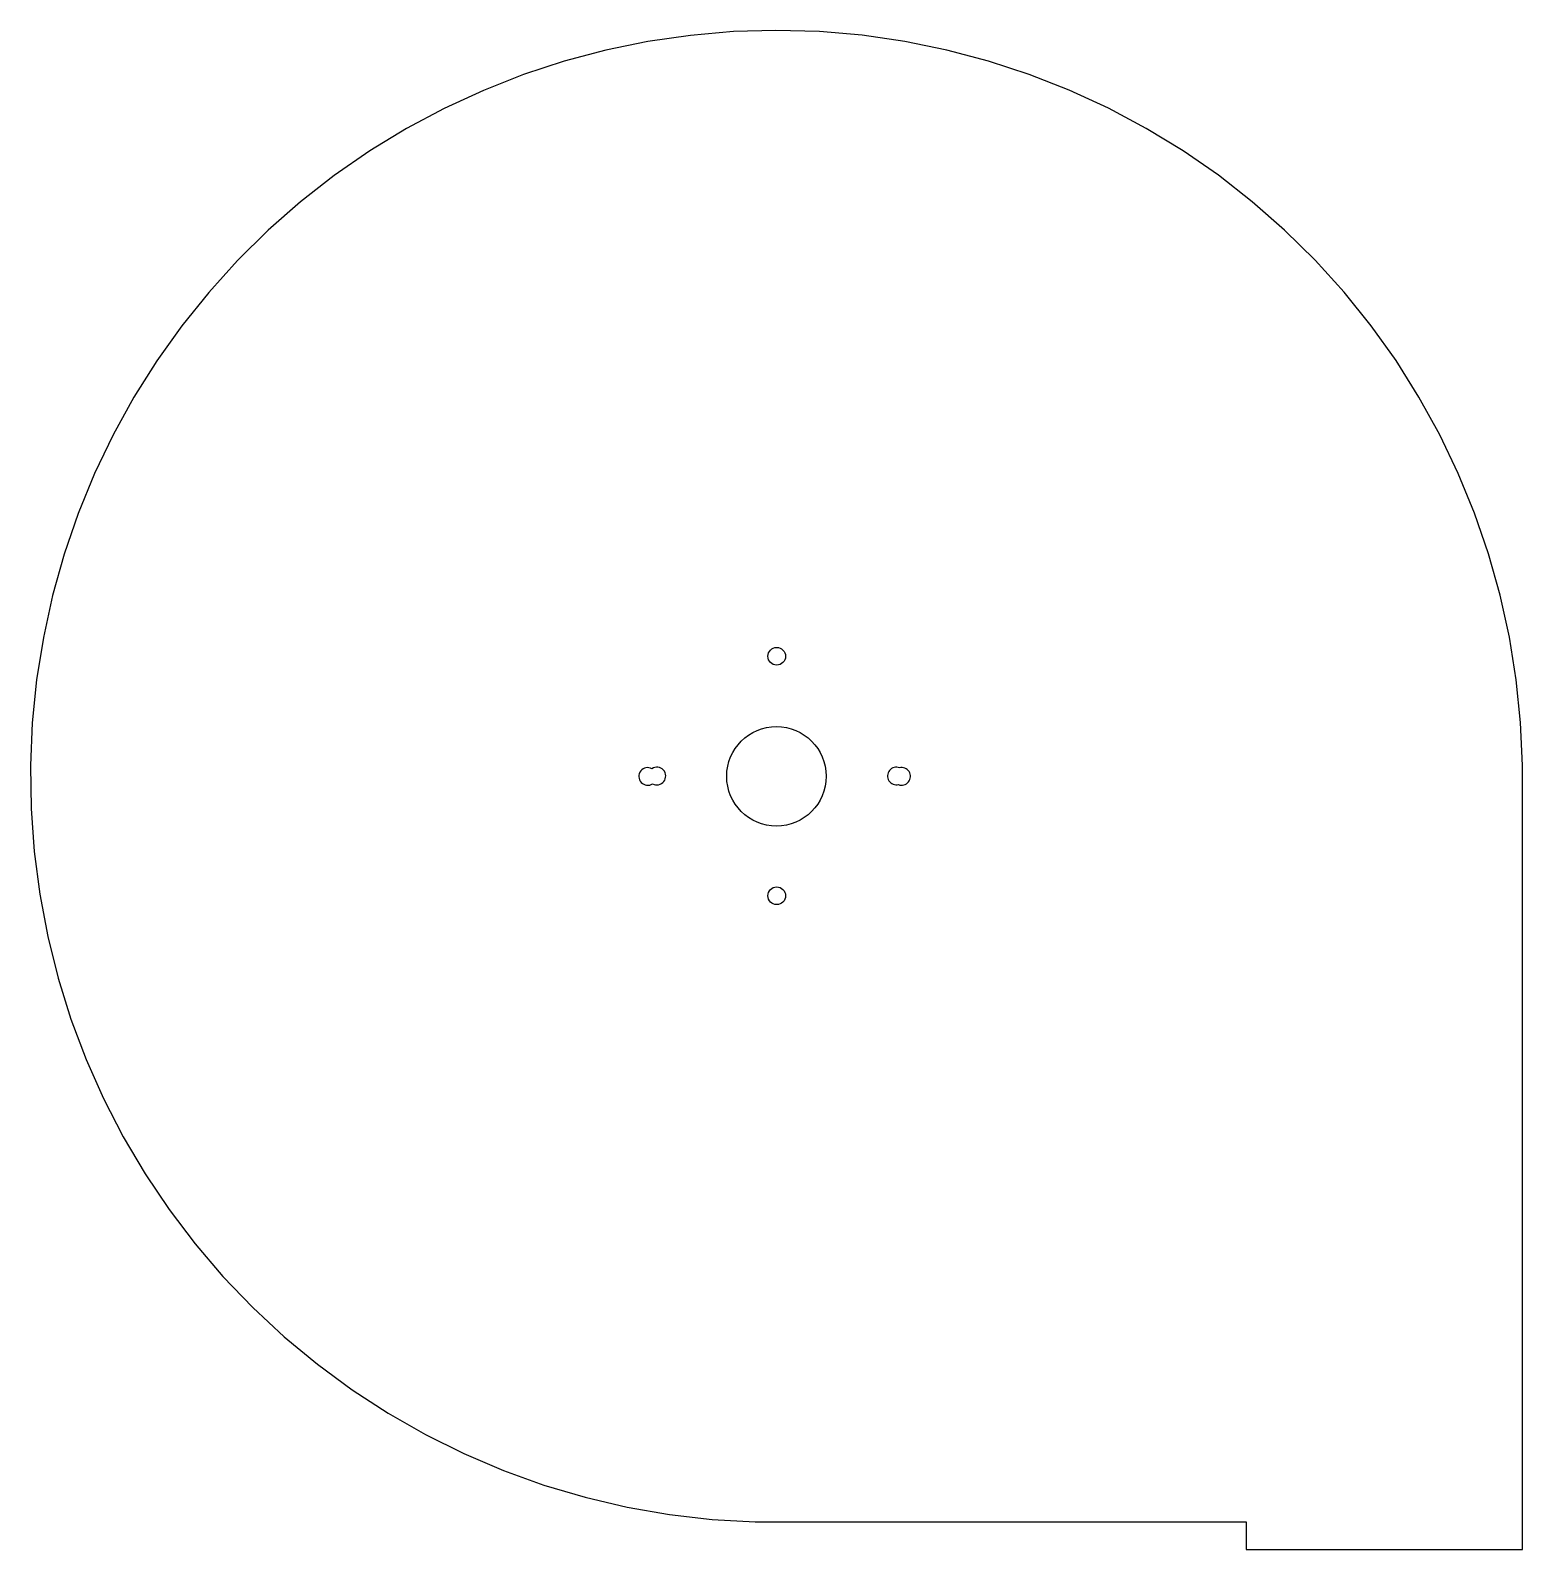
# Model space of a CAD drawing. Header units: millimetres. Extents: x -320 to -50, y 123 to 398.
import ezdxf

# ---------------------------------------------------------------- set-up
doc = ezdxf.new("R2010")
doc.units = ezdxf.units.MM
doc.layers.get('0').update_dxf_attribs({"linetype": 'CONTINUOUS'})

msp = doc.modelspace()

# ---------------------------------------------------------------- linework, layer by layer
msp.add_lwpolyline([(-188.92, 127.6), (-100.06, 127.59), (-100.06, 122.58), (-50.06, 122.59), (-50.08, 264.46), (-50.42, 272.27), (-51.2, 280.01), (-52.43, 287.69), (-54.1, 295.29), (-56.21, 302.78), (-58.74, 310.14), (-61.69, 317.34), (-65.05, 324.35), (-68.81, 331.16), (-72.96, 337.75), (-77.48, 344.08), (-82.36, 350.14), (-87.57, 355.91), (-93.12, 361.37), (-98.96, 366.5), (-105.1, 371.29), (-111.49, 375.72), (-118.14, 379.77), (-125, 383.43), (-132.07, 386.69), (-139.31, 389.53), (-146.7, 391.96), (-154.22, 393.95), (-161.84, 395.51), (-169.54, 396.63), (-177.29, 397.3), (-185.14, 397.52), (-192.85, 397.29), (-200.6, 396.62), (-208.3, 395.5), (-215.92, 393.94), (-223.44, 391.95), (-230.83, 389.52), (-238.07, 386.67), (-245.14, 383.41), (-252, 379.75), (-258.64, 375.7), (-265.04, 371.27), (-271.17, 366.48), (-277.02, 361.35), (-282.56, 355.88), (-287.77, 350.11), (-292.65, 344.05), (-297.17, 337.71), (-301.31, 331.13), (-305.07, 324.32), (-308.43, 317.3), (-311.38, 310.1), (-313.91, 302.74), (-316.01, 295.25), (-317.68, 287.65), (-318.91, 279.97), (-319.69, 272.23), (-320.03, 264.46), (-319.91, 256.68), (-319.35, 248.92), (-318.34, 241.2), (-316.89, 233.56), (-315.01, 226.01), (-312.69, 218.59), (-309.94, 211.31), (-306.78, 204.2), (-303.22, 197.28), (-299.27, 190.58), (-294.93, 184.12), (-290.23, 177.92), (-285.18, 172), (-279.8, 166.38), (-274.1, 161.08), (-268.11, 156.12), (-261.84, 151.51), (-255.32, 147.27), (-248.56, 143.42), (-241.59, 139.96), (-234.44, 136.9), (-227.12, 134.27), (-219.66, 132.06), (-212.08, 130.28), (-204.42, 128.94), (-196.69, 128.05)], close=True)
msp.add_circle((-185.05, 262.53), 9)
for centre, start, end in [((-208.35, 262.51), 60.8712, 303.8046), ((-162.4, 262.52), -110.572, 103.7617)]:
    msp.add_arc(centre, 1.6, start, end)
for centre in [(-185.01, 284.25), (-185.01, 240.91)]:
    msp.add_ellipse(centre, major_axis=(0, -1.6), ratio=1)
for centre, start_param, end_param in [((-206.68, 262.58), 5.774214, 10.015357), ((-163.34, 262.58), 2.782545, 6.523372)]:
    msp.add_ellipse(centre, major_axis=(0, -1.6), ratio=1, start_param=start_param, end_param=end_param)

doc.saveas('drawing.dxf')
